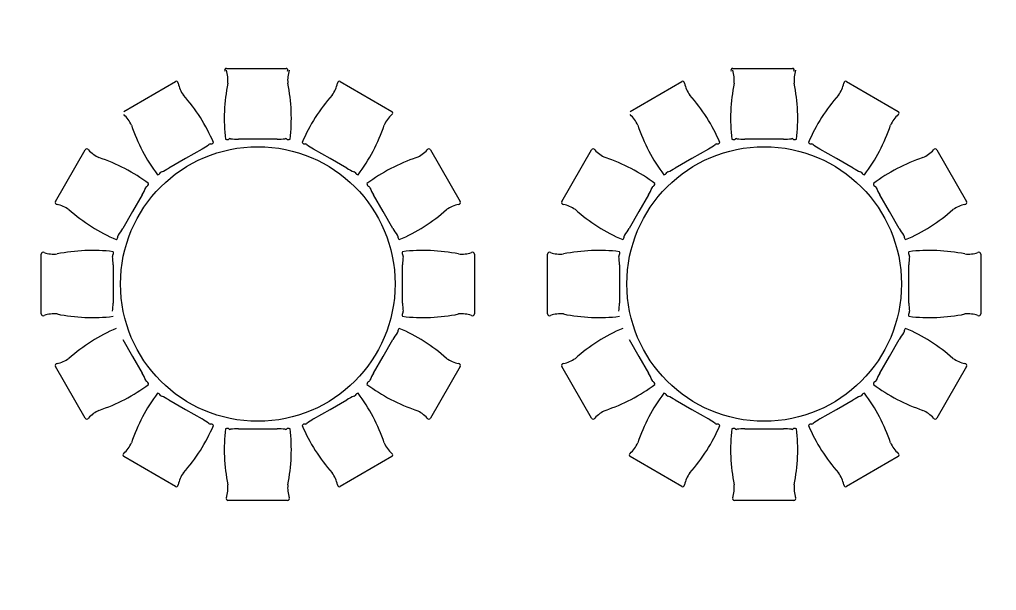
# Model space of a CAD drawing. Header units: millimetres. Extents: x 1443065 to 1517367, y 3763150 to 3779068.
# Drawn here: x 1447799 to 1448451, y 3767638 to 3768019 of the extents above; entities that cross this region are included whole.
import ezdxf

# ---------------------------------------------------------------- set-up
doc = ezdxf.new("R2010")
doc.units = ezdxf.units.MM
doc.layers.add('m-TAR_duvar', color=8, linetype='Continuous')
doc.layers.add('m-TFR_vitrifiye', color=1, linetype='Continuous')

msp = doc.modelspace()

# ---------------------------------------------------------------- hatches: boundary and pattern name
at = {"layer": 'm-TAR_duvar'}
h = msp.add_hatch(dxfattribs=at)
h.set_pattern_fill('ANSI33', color=256, scale=2)
h.set_pattern_definition([(45, (27620.463, -87954.953), (-8.98025612, 8.98025612), []), (45, (27629.443, -87954.953), (-8.98025612, 8.98025612), [6.35, -3.175])])
h.paths.add_polyline_path([(1454794.44, 3768891.25), (1454777.28, 3769060.22), (1454740.17, 3769224.96), (1454678.91, 3769382.58), (1454596.91, 3769530.2), (1454495.37, 3769665.05), (1454375.86, 3769783.46), (1454239.69, 3769884.92), (1454091.6, 3769966), (1453859.58, 3770075.21), (1453406.13, 3770314.52), (1453184.71, 3770444.62), (1451716.99, 3771328.64), (1451249.47, 3771588.02), (1451035.26, 3771685.46), (1450763.61, 3771809.03), (1450409.17, 3771939.61), (1448897.84, 3772143.01), (1447435.26, 3772002.72), (1445092.32, 3771120.18), (1445146.3, 3764847.08), (1454849.85, 3764847.08)])
h.paths.add_polyline_path([(1445185.96, 3764887.08), (1445132.56, 3771092.6), (1447444.38, 3771963.41), (1448897.07, 3772102.76), (1450399.48, 3771900.56), (1450748.39, 3771772.01), (1451018.7, 3771649.05), (1451231.46, 3771552.27), (1451696.97, 3771294), (1453164.25, 3770410.24), (1453386.65, 3770279.57), (1453841.71, 3770039.41), (1454073.47, 3769930.33), (1454218.03, 3769851.17), (1454349.7, 3769753.07), (1454465.16, 3769638.67), (1454563.29, 3769508.35), (1454642.62, 3769365.55), (1454701.81, 3769213.26), (1454737.73, 3769053.78), (1454754.47, 3768888.95), (1454809.3, 3764887.08)], flags=16)
h.paths.add_polyline_path([(1452002.28, 3765847.08), (1451882.28, 3765847.08), (1451882.28, 3765967.08), (1452002.28, 3765967.08)], flags=0)
h.paths.add_polyline_path([(1452782.41, 3765847.08), (1452782.41, 3765967.08), (1452902.41, 3765967.08), (1452902.41, 3765847.08)], flags=0)
h.paths.add_polyline_path([(1451282.28, 3765847.08), (1451162.28, 3765847.08), (1451162.28, 3765967.08), (1451282.28, 3765967.08)], flags=0)
h.paths.add_polyline_path([(1452002.41, 3766436.58), (1451902.41, 3766436.58), (1451902.41, 3766536.58), (1451902.48, 3766670.96), (1451282.41, 3766670.96), (1451282.41, 3766536.58), (1451282.41, 3766436.58), (1451182.41, 3766436.58), (1451182.41, 3766536.58), (1451227.41, 3766536.58), (1451227.41, 3766715.96), (1451912.48, 3766715.96), (1451912.48, 3766725.96), (1451957.48, 3766725.96), (1451957.48, 3766715.96), (1451957.48, 3766536.58), (1452002.41, 3766536.58)], flags=0)
h.paths.add_polyline_path([(1453715.4, 3765317.08), (1453715.4, 3765377.08), (1453775.4, 3765377.08), (1453775.4, 3765317.08)], flags=0)
h.paths.add_polyline_path([(1452782.41, 3766436.58), (1452782.41, 3766556.58), (1452902.41, 3766556.58), (1452902.41, 3766436.58)], flags=0)
h.paths.add_polyline_path([(1453675.3, 3765847.08), (1453675.3, 3765947.08), (1453775.3, 3765947.08), (1453775.3, 3765847.08)], flags=0)
h.paths.add_polyline_path([(1451957.48, 3766815.96), (1451912.48, 3766815.96), (1451912.48, 3767203.19), (1451227.41, 3767203.19), (1451227.41, 3767446.58), (1451287.41, 3767446.58), (1451287.41, 3767406.58), (1451267.41, 3767406.58), (1451267.41, 3767243.33), (1451917.48, 3767243.33), (1451917.48, 3767406.58), (1451897.48, 3767406.58), (1451897.48, 3767446.58), (1451957.48, 3767446.58), (1451957.48, 3767203.19)], flags=0)
h.paths.add_polyline_path([(1450402.41, 3765847.08), (1450282.41, 3765847.08), (1450282.41, 3765967.08), (1450402.41, 3765967.08)], flags=0)
h.paths.add_polyline_path([(1450272.24, 3765847.08), (1450172.24, 3765847.08), (1450172.24, 3765947.08), (1450272.24, 3765947.08)], flags=0)
h.paths.add_polyline_path([(1454209.8, 3765317.08), (1454209.8, 3765377.08), (1454269.8, 3765377.08), (1454269.8, 3765317.08)], flags=0)
h.paths.add_polyline_path([(1453675.3, 3766436.58), (1453675.3, 3766536.58), (1453775.3, 3766536.58), (1453775.3, 3766436.58)], flags=0)
h.paths.add_polyline_path([(1454209.8, 3765847.08), (1454209.8, 3765907.08), (1454269.8, 3765907.08), (1454269.8, 3765847.08)], flags=0)
h.paths.add_polyline_path([(1450402.41, 3766436.58), (1450282.41, 3766436.58), (1450282.41, 3766556.58), (1450402.41, 3766556.58)], flags=0)
h.paths.add_polyline_path([(1452782.41, 3767196.58), (1452782.41, 3767316.58), (1452902.41, 3767316.58), (1452902.41, 3767196.58)], flags=0)
h.paths.add_polyline_path([(1450272.41, 3766436.58), (1450172.41, 3766436.58), (1450172.41, 3766536.58), (1450272.41, 3766536.58)], flags=0)
h.paths.add_polyline_path([(1449584.07, 3765847.08), (1449484.07, 3765847.08), (1449484.07, 3765947.08), (1449584.07, 3765947.08)], flags=0)
h.paths.add_polyline_path([(1453675.3, 3767196.58), (1453675.3, 3767296.58), (1453775.3, 3767296.58), (1453775.3, 3767196.58)], flags=0)
h.paths.add_polyline_path([(1450402.41, 3767196.58), (1450282.41, 3767196.58), (1450282.41, 3767316.58), (1450402.41, 3767316.58)], flags=0)
h.paths.add_polyline_path([(1450272.41, 3767196.58), (1450172.41, 3767196.58), (1450172.41, 3767296.58), (1450272.41, 3767296.58)], flags=0)
h.paths.add_polyline_path([(1451957.48, 3767847.59), (1451897.48, 3767847.59), (1451897.48, 3767887.59), (1451917.48, 3767887.59), (1451917.48, 3768050.83), (1451267.41, 3768050.83), (1451267.41, 3767887.59), (1451287.41, 3767887.59), (1451287.41, 3767847.59), (1451227.41, 3767847.59), (1451227.41, 3768090.97), (1451912.48, 3768090.97), (1451912.48, 3768477.19), (1451957.48, 3768477.19), (1451957.48, 3768090.97)], flags=0)
h.paths.add_polyline_path([(1449584.07, 3766436.58), (1449484.07, 3766436.58), (1449484.07, 3766536.58), (1449584.07, 3766536.58)], flags=0)
h.paths.add_polyline_path([(1452782.41, 3767976.58), (1452782.41, 3768096.58), (1452902.41, 3768096.58), (1452902.41, 3767976.58)], flags=0)
h.paths.add_polyline_path([(1453675.3, 3767996.58), (1453675.3, 3768096.58), (1453775.3, 3768096.58), (1453775.3, 3767996.58)], flags=0)
h.paths.add_polyline_path([(1448737.73, 3765847.08), (1448577.73, 3765847.08), (1448577.73, 3765947.08), (1448692.73, 3765947.08), (1448692.73, 3766436.58), (1448577.73, 3766436.58), (1448577.73, 3766536.58), (1448737.73, 3766536.58), (1448737.73, 3766436.58), (1448737.73, 3765947.08)], flags=0)
h.paths.add_polyline_path([(1450402.41, 3767976.58), (1450282.41, 3767976.58), (1450282.41, 3768096.58), (1450402.41, 3768096.58)], flags=0)
h.paths.add_polyline_path([(1450272.41, 3767996.58), (1450172.41, 3767996.58), (1450172.41, 3768096.58), (1450272.41, 3768096.58)], flags=0)
h.paths.add_polyline_path([(1451957.48, 3768567.19), (1451912.48, 3768567.19), (1451912.48, 3768577.19), (1451227.41, 3768577.19), (1451227.41, 3768756.58), (1451172.41, 3768756.58), (1451172.41, 3768856.58), (1451282.41, 3768856.58), (1451282.41, 3768756.58), (1451282.41, 3768622.19), (1451902.48, 3768622.19), (1451902.48, 3768756.58), (1451902.41, 3768756.58), (1451902.41, 3768856.58), (1452002.41, 3768856.58), (1452002.41, 3768756.58), (1451957.48, 3768756.58), (1451957.48, 3768577.19)], flags=0)
h.paths.add_polyline_path([(1452002.41, 3768756.58), (1451902.41, 3768756.58), (1451902.41, 3768856.58), (1452002.41, 3768856.58)], flags=0)
h.paths.add_polyline_path([(1452782.41, 3768736.58), (1452782.41, 3768856.58), (1452902.41, 3768856.58), (1452902.41, 3768736.58)], flags=0)
h.paths.add_polyline_path([(1448737.74, 3767196.58), (1448577.74, 3767196.58), (1448577.74, 3767296.58), (1448737.74, 3767296.58)], flags=0)
h.paths.add_polyline_path([(1453675.3, 3768756.58), (1453675.3, 3768856.58), (1453775.3, 3768856.58), (1453775.3, 3768756.58)], flags=0)
h.paths.add_polyline_path([(1450402.41, 3768736.58), (1450282.41, 3768736.58), (1450282.41, 3768856.58), (1450402.41, 3768856.58)], flags=0)
h.paths.add_polyline_path([(1447937.73, 3765847.08), (1447837.73, 3765847.08), (1447837.73, 3765947.08), (1447937.73, 3765947.08)], flags=0)
h.paths.add_polyline_path([(1450272.41, 3768756.58), (1450172.41, 3768756.58), (1450172.41, 3768856.58), (1450272.41, 3768856.58)], flags=0)
h.paths.add_polyline_path([(1453744.51, 3768902.52), (1453693.08, 3768933.43), (1453723.98, 3768984.86), (1453775.41, 3768953.95)], flags=0)
h.paths.add_polyline_path([(1452002.41, 3769327.08), (1451882.41, 3769327.08), (1451882.41, 3769447.08), (1452002.41, 3769447.08)], flags=0)
h.paths.add_polyline_path([(1447937.73, 3766436.58), (1447837.73, 3766436.58), (1447837.73, 3766536.58), (1447937.73, 3766536.58)], flags=0)
h.paths.add_polyline_path([(1451282.41, 3769327.08), (1451162.41, 3769327.08), (1451162.41, 3769447.08), (1451282.41, 3769447.08)], flags=0)
h.paths.add_polyline_path([(1448737.73, 3767996.58), (1448577.73, 3767996.58), (1448577.73, 3768096.58), (1448737.73, 3768096.58)], flags=0)
h.paths.add_polyline_path([(1449584.07, 3768756.58), (1449484.07, 3768756.58), (1449484.07, 3768856.58), (1449584.07, 3768856.58)], flags=0)
h.paths.add_polyline_path([(1450402.41, 3769327.08), (1450282.41, 3769327.08), (1450282.41, 3769447.08), (1450402.41, 3769447.08)], flags=0)
h.paths.add_polyline_path([(1447937.73, 3767196.58), (1447837.73, 3767196.58), (1447837.73, 3767296.58), (1447937.73, 3767296.58)], flags=0)
h.paths.add_polyline_path([(1450272.41, 3769347.08), (1450172.41, 3769347.08), (1450172.41, 3769447.08), (1450272.41, 3769447.08)], flags=0)
h.paths.add_polyline_path([(1448737.73, 3768676.58), (1448637.73, 3768676.58), (1448637.73, 3768856.58), (1448737.73, 3768856.58)], flags=0)
h.paths.add_polyline_path([(1449584.07, 3769347.08), (1449484.07, 3769347.08), (1449484.07, 3769447.08), (1449584.07, 3769447.08)], flags=0)
h.paths.add_polyline_path([(1447037.73, 3765847.08), (1446937.73, 3765847.08), (1446937.73, 3765947.08), (1447037.73, 3765947.08)], flags=0)
h.paths.add_polyline_path([(1447937.73, 3767996.58), (1447837.73, 3767996.58), (1447837.73, 3768096.58), (1447937.73, 3768096.58)], flags=0)
h.paths.add_polyline_path([(1447037.73, 3766436.58), (1446937.73, 3766436.58), (1446937.73, 3766536.58), (1447037.73, 3766536.58)], flags=0)
h.paths.add_polyline_path([(1451282.41, 3770304.32), (1451182.41, 3770304.32), (1451182.41, 3770444.32), (1451212.41, 3770486.32), (1451322.41, 3770421.32)], flags=0)
h.paths.add_polyline_path([(1447037.73, 3767196.58), (1446937.73, 3767196.58), (1446937.73, 3767296.58), (1447037.73, 3767296.58)], flags=0)
h.paths.add_polyline_path([(1448737.73, 3769347.08), (1448637.73, 3769347.08), (1448637.73, 3769447.08), (1448737.73, 3769447.08)], flags=0)
h.paths.add_polyline_path([(1447937.73, 3768756.58), (1447837.73, 3768756.58), (1447837.73, 3768856.58), (1447937.73, 3768856.58)], flags=0)
h.paths.add_polyline_path([(1450382.41, 3770315.63), (1450282.41, 3770315.63), (1450282.41, 3770415.63), (1450382.41, 3770415.63)], flags=0)
h.paths.add_polyline_path([(1450272.41, 3770315.63), (1450172.41, 3770315.63), (1450172.41, 3770415.63), (1450272.41, 3770415.63)], flags=0)
h.paths.add_polyline_path([(1446297.73, 3765847.08), (1446137.73, 3765847.08), (1446137.73, 3765947.08), (1446137.73, 3766436.58), (1446137.73, 3766536.58), (1446137.74, 3767196.58), (1446137.74, 3767296.58), (1446137.73, 3767996.58), (1446137.73, 3768096.58), (1446297.73, 3768096.58), (1446297.73, 3767996.58), (1446167.73, 3767996.58), (1446167.74, 3767296.58), (1446297.74, 3767296.58), (1446297.74, 3767196.58), (1446167.74, 3767196.58), (1446167.74, 3766536.58), (1446297.73, 3766536.58), (1446297.73, 3766436.58), (1446182.73, 3766436.58), (1446182.73, 3765947.08), (1446297.73, 3765947.08)], flags=0)
h.paths.add_polyline_path([(1447037.73, 3767996.58), (1446937.73, 3767996.58), (1446937.73, 3768096.58), (1447037.73, 3768096.58)], flags=0)
h.paths.add_polyline_path([(1449584.07, 3770315.63), (1449484.07, 3770315.63), (1449484.07, 3770415.63), (1449584.07, 3770415.63)], flags=0)
h.paths.add_polyline_path([(1447937.73, 3769347.08), (1447837.73, 3769347.08), (1447837.73, 3769447.08), (1447937.73, 3769447.08)], flags=0)
h.paths.add_polyline_path([(1450382.41, 3770936.73), (1450282.41, 3770936.73), (1450282.41, 3771036.73), (1450382.41, 3771036.73)], flags=0)
h.paths.add_polyline_path([(1450272.41, 3770936.73), (1450172.41, 3770936.73), (1450172.41, 3771036.73), (1450272.41, 3771036.73)], flags=0)
h.paths.add_polyline_path([(1447037.73, 3768756.58), (1446937.73, 3768756.58), (1446937.73, 3768811.58), (1446237.73, 3768811.58), (1446237.73, 3768676.58), (1446137.73, 3768676.58), (1446137.73, 3768856.58), (1446237.73, 3768856.58), (1446937.73, 3768856.58), (1447037.73, 3768856.58)], flags=0)
h.paths.add_polyline_path([(1448737.73, 3770315.63), (1448637.73, 3770315.63), (1448637.73, 3770415.63), (1448737.73, 3770415.63)], flags=0)
h.paths.add_polyline_path([(1449584.07, 3770936.73), (1449484.07, 3770936.73), (1449484.07, 3771036.73), (1449584.07, 3771036.73)], flags=0)
h.paths.add_polyline_path([(1447037.73, 3769347.08), (1446937.73, 3769347.08), (1446937.73, 3769447.08), (1447037.73, 3769447.08)], flags=0)
h.paths.add_polyline_path([(1447937.73, 3770315.63), (1447837.73, 3770315.63), (1447837.73, 3770415.63), (1447937.73, 3770415.63)], flags=0)
h.paths.add_polyline_path([(1448737.73, 3770936.73), (1448637.73, 3770936.73), (1448637.73, 3771036.73), (1448737.73, 3771036.73)], flags=0)
h.paths.add_polyline_path([(1447937.73, 3770936.73), (1447837.73, 3770936.73), (1447837.73, 3770994.84), (1447050.81, 3770749.36), (1446602.71, 3770578.53), (1446587.72, 3770615.63), (1447037.72, 3770787.18), (1447837.73, 3771036.74), (1447837.73, 3771036.73), (1447937.73, 3771036.73)], flags=0)
h.paths.add_polyline_path([(1446237.73, 3769347.08), (1446137.73, 3769347.08), (1446137.73, 3769447.08), (1446237.73, 3769447.08)], flags=0)
h.paths.add_polyline_path([(1447037.73, 3770315.63), (1446937.73, 3770315.63), (1446937.73, 3770415.63), (1447037.73, 3770415.63)], flags=0)
h.paths.add_polyline_path([(1448660.01, 3771597.82), (1447860.1, 3771521.18), (1447552.68, 3771491.72), (1447491.35, 3771468.18), (1447044.88, 3771300), (1446969.92, 3771271.77), (1446669.55, 3771158.63), (1446594.78, 3771130.46), (1446580.68, 3771167.89), (1446655.55, 3771196.09), (1446955.91, 3771309.24), (1447030.68, 3771337.4), (1447477.02, 3771505.52), (1447543.43, 3771531.02), (1447856.29, 3771561), (1448656.29, 3771637.64), (1448735.81, 3771645.27), (1448739.63, 3771605.46)], flags=0)
h.paths.add_polyline_path([(1446237.73, 3770315.63), (1446137.73, 3770315.63), (1446137.73, 3770415.63), (1446237.73, 3770415.63)], flags=0)
h.paths.add_polyline_path([(1445658.49, 3770330.63), (1445618.49, 3770330.63), (1445618.49, 3770415.63), (1445658.49, 3770415.63)], flags=0)
h.paths.add_polyline_path([(1446219.64, 3770989.15), (1446144.77, 3770960.95), (1446130.67, 3770998.39), (1446205.54, 3771026.59)], flags=0)
h.paths.add_polyline_path([(1445657.98, 3770633.33), (1445617.98, 3770633.33), (1445617.98, 3770676.33), (1445622.15, 3770718.96), (1445637.3, 3770759.27), (1445660.29, 3770795.68), (1445690.16, 3770826.69), (1445725.69, 3770851.02), (1445765.4, 3770867.66), (1445807.98, 3770875.83), (1445820.98, 3770837.33), (1445785.48, 3770830.15), (1445752.15, 3770815.88), (1445722.26, 3770795.37), (1445696.95, 3770769.42), (1445677.21, 3770739.01), (1445663.79, 3770705.34), (1445658.98, 3770670.83)], flags=0)

# ---------------------------------------------------------------- linework, layer by layer
at = {"layer": 'm-TFR_vitrifiye'}
for p, q in [((1447936.69, 3767986.53), (1447976.5, 3767986.53)), ((1447936.69, 3767986.53), (1447976.5, 3767986.53)), ((1448274.63, 3767986.53), (1448314.43, 3767986.53)), ((1448274.63, 3767986.53), (1448314.43, 3767986.53)), ((1447868.17, 3767957.87), (1447902.64, 3767977.78)), ((1447868.17, 3767957.87), (1447902.64, 3767977.78)), ((1448012.68, 3767977.78), (1448047.15, 3767957.87)), ((1448012.68, 3767977.78), (1448047.15, 3767957.87)), ((1448206.1, 3767957.87), (1448240.57, 3767977.78)), ((1448206.1, 3767957.87), (1448240.57, 3767977.78)), ((1448350.61, 3767977.78), (1448385.08, 3767957.87)), ((1448350.61, 3767977.78), (1448385.08, 3767957.87)), ((1447957.66, 3767939.26), (1447944.78, 3767939.26)), ((1447957.66, 3767939.26), (1447944.78, 3767939.26)), ((1447970.54, 3767939.26), (1447957.66, 3767939.26)), ((1447970.54, 3767939.26), (1447957.66, 3767939.26)), ((1448295.59, 3767939.26), (1448282.71, 3767939.26)), ((1448295.59, 3767939.26), (1448282.71, 3767939.26)), ((1448308.47, 3767939.26), (1448295.59, 3767939.26)), ((1448308.47, 3767939.26), (1448295.59, 3767939.26)), ((1447822.56, 3767897.7), (1447842.46, 3767932.17)), ((1447822.56, 3767897.7), (1447842.46, 3767932.17)), ((1447920.52, 3767932.76), (1447909.37, 3767926.32)), ((1447920.52, 3767932.76), (1447909.37, 3767926.32)), ((1448005.95, 3767926.32), (1447994.79, 3767932.76)), ((1448005.95, 3767926.32), (1447994.79, 3767932.76)), ((1448072.85, 3767932.17), (1448092.76, 3767897.7)), ((1448072.85, 3767932.17), (1448092.76, 3767897.7)), ((1448160.49, 3767897.7), (1448180.4, 3767932.17)), ((1448160.49, 3767897.7), (1448180.4, 3767932.17)), ((1448258.46, 3767932.76), (1448247.3, 3767926.32)), ((1448258.46, 3767932.76), (1448247.3, 3767926.32)), ((1448343.88, 3767926.32), (1448332.73, 3767932.76)), ((1448343.88, 3767926.32), (1448332.73, 3767932.76)), ((1448410.79, 3767932.17), (1448430.69, 3767897.7)), ((1448410.79, 3767932.17), (1448430.69, 3767897.7)), ((1447909.37, 3767926.32), (1447898.21, 3767919.88)), ((1447909.37, 3767926.32), (1447898.21, 3767919.88)), ((1448017.11, 3767919.88), (1448005.95, 3767926.32)), ((1448017.11, 3767919.88), (1448005.95, 3767926.32)), ((1448247.3, 3767926.32), (1448236.14, 3767919.88)), ((1448247.3, 3767926.32), (1448236.14, 3767919.88)), ((1448355.04, 3767919.88), (1448343.88, 3767926.32)), ((1448355.04, 3767919.88), (1448343.88, 3767926.32)), ((1447880.45, 3767902.13), (1447874.01, 3767890.97)), ((1447880.45, 3767902.13), (1447874.01, 3767890.97)), ((1448041.3, 3767890.97), (1448034.86, 3767902.13)), ((1448041.3, 3767890.97), (1448034.86, 3767902.13)), ((1448218.39, 3767902.13), (1448211.95, 3767890.97)), ((1448218.39, 3767902.13), (1448211.95, 3767890.97)), ((1448379.24, 3767890.97), (1448372.79, 3767902.13)), ((1448379.24, 3767890.97), (1448372.79, 3767902.13)), ((1447874.01, 3767890.97), (1447867.57, 3767879.81)), ((1447874.01, 3767890.97), (1447867.57, 3767879.81)), ((1448047.74, 3767879.81), (1448041.3, 3767890.97)), ((1448047.74, 3767879.81), (1448041.3, 3767890.97)), ((1448211.95, 3767890.97), (1448205.51, 3767879.81)), ((1448211.95, 3767890.97), (1448205.51, 3767879.81)), ((1448385.68, 3767879.81), (1448379.24, 3767890.97)), ((1448385.68, 3767879.81), (1448379.24, 3767890.97)), ((1447813.15, 3767822.77), (1447813.15, 3767862.58)), ((1447813.15, 3767822.77), (1447813.15, 3767862.58)), ((1448102.17, 3767862.58), (1448102.17, 3767822.77)), ((1448102.17, 3767862.58), (1448102.17, 3767822.77)), ((1448151.08, 3767822.77), (1448151.08, 3767862.58)), ((1448151.08, 3767822.77), (1448151.08, 3767862.58)), ((1448440.1, 3767862.58), (1448440.1, 3767822.77)), ((1448440.1, 3767862.58), (1448440.1, 3767822.77)), ((1447861.07, 3767855.56), (1447861.07, 3767842.68)), ((1447861.07, 3767855.56), (1447861.07, 3767842.68)), ((1448054.24, 3767842.68), (1448054.24, 3767855.56)), ((1448054.24, 3767842.68), (1448054.24, 3767855.56)), ((1448199.01, 3767855.56), (1448199.01, 3767842.68)), ((1448199.01, 3767855.56), (1448199.01, 3767842.68)), ((1448392.18, 3767842.68), (1448392.18, 3767855.56)), ((1448392.18, 3767842.68), (1448392.18, 3767855.56)), ((1447861.07, 3767842.68), (1447861.07, 3767829.79)), ((1447861.07, 3767842.68), (1447861.07, 3767829.79)), ((1448054.24, 3767829.79), (1448054.24, 3767842.68)), ((1448054.24, 3767829.79), (1448054.24, 3767842.68)), ((1448199.01, 3767842.68), (1448199.01, 3767829.79)), ((1448199.01, 3767842.68), (1448199.01, 3767829.79)), ((1448392.18, 3767829.79), (1448392.18, 3767842.68)), ((1448392.18, 3767829.79), (1448392.18, 3767842.68)), ((1447867.57, 3767805.54), (1447874.01, 3767794.39)), ((1447867.57, 3767805.54), (1447874.01, 3767794.39)), ((1448041.3, 3767794.39), (1448047.74, 3767805.54)), ((1448041.3, 3767794.39), (1448047.74, 3767805.54)), ((1448205.51, 3767805.54), (1448211.95, 3767794.39)), ((1448205.51, 3767805.54), (1448211.95, 3767794.39)), ((1448379.24, 3767794.39), (1448385.68, 3767805.54)), ((1448379.24, 3767794.39), (1448385.68, 3767805.54)), ((1447874.01, 3767794.39), (1447880.45, 3767783.23)), ((1447874.01, 3767794.39), (1447880.45, 3767783.23)), ((1448034.86, 3767783.23), (1448041.3, 3767794.39)), ((1448034.86, 3767783.23), (1448041.3, 3767794.39)), ((1448211.95, 3767794.39), (1448218.39, 3767783.23)), ((1448211.95, 3767794.39), (1448218.39, 3767783.23)), ((1448372.79, 3767783.23), (1448379.24, 3767794.39)), ((1448372.79, 3767783.23), (1448379.24, 3767794.39)), ((1447842.46, 3767753.19), (1447822.56, 3767787.66)), ((1447842.46, 3767753.19), (1447822.56, 3767787.66)), ((1448092.76, 3767787.66), (1448072.85, 3767753.19)), ((1448092.76, 3767787.66), (1448072.85, 3767753.19)), ((1448180.4, 3767753.19), (1448160.49, 3767787.66)), ((1448180.4, 3767753.19), (1448160.49, 3767787.66)), ((1448430.69, 3767787.66), (1448410.79, 3767753.19)), ((1448430.69, 3767787.66), (1448410.79, 3767753.19)), ((1447898.21, 3767765.47), (1447909.37, 3767759.03)), ((1447898.21, 3767765.47), (1447909.37, 3767759.03)), ((1448005.95, 3767759.03), (1448017.11, 3767765.47)), ((1448005.95, 3767759.03), (1448017.11, 3767765.47)), ((1448236.14, 3767765.47), (1448247.3, 3767759.03)), ((1448236.14, 3767765.47), (1448247.3, 3767759.03)), ((1448343.88, 3767759.03), (1448355.04, 3767765.47)), ((1448343.88, 3767759.03), (1448355.04, 3767765.47)), ((1447909.37, 3767759.03), (1447920.52, 3767752.59)), ((1447909.37, 3767759.03), (1447920.52, 3767752.59)), ((1447994.79, 3767752.59), (1448005.95, 3767759.03)), ((1447994.79, 3767752.59), (1448005.95, 3767759.03)), ((1448247.3, 3767759.03), (1448258.46, 3767752.59)), ((1448247.3, 3767759.03), (1448258.46, 3767752.59)), ((1448332.73, 3767752.59), (1448343.88, 3767759.03)), ((1448332.73, 3767752.59), (1448343.88, 3767759.03)), ((1447944.78, 3767746.09), (1447957.66, 3767746.09)), ((1447944.78, 3767746.09), (1447957.66, 3767746.09)), ((1447957.66, 3767746.09), (1447970.54, 3767746.09)), ((1447957.66, 3767746.09), (1447970.54, 3767746.09)), ((1448282.71, 3767746.09), (1448295.59, 3767746.09)), ((1448282.71, 3767746.09), (1448295.59, 3767746.09)), ((1448295.59, 3767746.09), (1448308.47, 3767746.09)), ((1448295.59, 3767746.09), (1448308.47, 3767746.09)), ((1447902.64, 3767707.58), (1447868.17, 3767727.48)), ((1447902.64, 3767707.58), (1447868.17, 3767727.48)), ((1448047.15, 3767727.48), (1448012.68, 3767707.58)), ((1448047.15, 3767727.48), (1448012.68, 3767707.58)), ((1448240.57, 3767707.58), (1448206.1, 3767727.48)), ((1448240.57, 3767707.58), (1448206.1, 3767727.48)), ((1448385.08, 3767727.48), (1448350.61, 3767707.58)), ((1448385.08, 3767727.48), (1448350.61, 3767707.58)), ((1447977.56, 3767698.17), (1447937.76, 3767698.17)), ((1447977.56, 3767698.17), (1447937.76, 3767698.17)), ((1448315.49, 3767698.17), (1448275.69, 3767698.17)), ((1448315.49, 3767698.17), (1448275.69, 3767698.17))]:
    msp.add_line(p, q, dxfattribs=at)
for centre in [(1447957.66, 3767842.68), (1447957.66, 3767842.68), (1448295.59, 3767842.68), (1448295.59, 3767842.68)]:
    msp.add_circle(centre, 91.63, dxfattribs=at)
for centre, radius, start, end in [((1447936.69, 3767985.29), 1.25, 89.82922, 211.49993), ((1447936.69, 3767985.29), 1.25, 89.82922, 211.49993), ((1447976.5, 3767985.29), 1.25, 328.50007, 90.17078), ((1447976.5, 3767985.29), 1.25, 328.50007, 90.17078), ((1448274.62, 3767985.29), 1.25, 89.82922, 211.49993), ((1448274.62, 3767985.29), 1.25, 89.82922, 211.49993), ((1448314.43, 3767985.29), 1.25, 328.50007, 90.17078), ((1448314.43, 3767985.29), 1.25, 328.50007, 90.17078), ((1447916.28, 3767978.67), 21.46, 354.55133, 17.96612), ((1447916.28, 3767978.67), 21.46, 354.55133, 17.96612), ((1447999.04, 3767978.67), 21.46, 162.03388, 185.44867), ((1447999.04, 3767978.67), 21.46, 162.03388, 185.44867), ((1448254.21, 3767978.67), 21.46, 354.55133, 17.96612), ((1448254.21, 3767978.67), 21.46, 354.55133, 17.96612), ((1448336.97, 3767978.67), 21.46, 162.03388, 185.44867), ((1448336.97, 3767978.67), 21.46, 162.03388, 185.44867), ((1447903.27, 3767976.7), 1.25, 358.50007, 120.17078), ((1447903.27, 3767976.7), 1.25, 358.50007, 120.17078), ((1447925.5, 3767981.14), 21.46, 192.03388, 215.44867), ((1447925.5, 3767981.14), 21.46, 192.03388, 215.44867), ((1448052.22, 3767953.18), 116.96, 168.43567, 186.83625), ((1448052.22, 3767953.18), 116.96, 168.43567, 186.83625), ((1447863.09, 3767953.18), 116.96, 353.16375, 11.56433), ((1447863.09, 3767953.18), 116.96, 353.16375, 11.56433), ((1447989.81, 3767981.14), 21.46, 324.55133, 347.96612), ((1447989.81, 3767981.14), 21.46, 324.55133, 347.96612), ((1448012.05, 3767976.7), 1.25, 59.82922, 181.49993), ((1448012.05, 3767976.7), 1.25, 59.82922, 181.49993), ((1448241.2, 3767976.7), 1.25, 358.50007, 120.17078), ((1448241.2, 3767976.7), 1.25, 358.50007, 120.17078), ((1448263.44, 3767981.14), 21.46, 192.03388, 215.44867), ((1448263.44, 3767981.14), 21.46, 192.03388, 215.44867), ((1448390.16, 3767953.18), 116.96, 168.43567, 186.83625), ((1448390.16, 3767953.18), 116.96, 168.43567, 186.83625), ((1448201.03, 3767953.18), 116.96, 353.16375, 11.56433), ((1448201.03, 3767953.18), 116.96, 353.16375, 11.56433), ((1448327.75, 3767981.14), 21.46, 324.55133, 347.96612), ((1448327.75, 3767981.14), 21.46, 324.55133, 347.96612), ((1448349.98, 3767976.7), 1.25, 59.82922, 181.49993), ((1448349.98, 3767976.7), 1.25, 59.82922, 181.49993), ((1447820.51, 3767891.1), 116.96, 23.16375, 41.56433), ((1447820.51, 3767891.1), 116.96, 23.16375, 41.56433), ((1448094.8, 3767891.1), 116.96, 138.43567, 156.83625), ((1448094.8, 3767891.1), 116.96, 138.43567, 156.83625), ((1448158.45, 3767891.1), 116.96, 23.16375, 41.56433), ((1448158.45, 3767891.1), 116.96, 23.16375, 41.56433), ((1448432.74, 3767891.1), 116.96, 138.43567, 156.83625), ((1448432.74, 3767891.1), 116.96, 138.43567, 156.83625), ((1447853.82, 3767939.76), 21.46, 24.55133, 47.96612), ((1447853.82, 3767939.76), 21.46, 24.55133, 47.96612), ((1448061.49, 3767939.76), 21.46, 132.03388, 155.44867), ((1448061.49, 3767939.76), 21.46, 132.03388, 155.44867), ((1448046.53, 3767956.79), 1.25, 298.50007, 60.17078), ((1448046.53, 3767956.79), 1.25, 298.50007, 60.17078), ((1448191.76, 3767939.76), 21.46, 24.55133, 47.96612), ((1448191.76, 3767939.76), 21.46, 24.55133, 47.96612), ((1448399.42, 3767939.76), 21.46, 132.03388, 155.44867), ((1448399.42, 3767939.76), 21.46, 132.03388, 155.44867), ((1448384.46, 3767956.79), 1.25, 298.50007, 60.17078), ((1448384.46, 3767956.79), 1.25, 298.50007, 60.17078), ((1447984.3, 3767985.66), 116.96, 198.43567, 216.83625), ((1447984.3, 3767985.66), 116.96, 198.43567, 216.83625), ((1447931.02, 3767985.66), 116.96, 323.16375, 341.56433), ((1447931.02, 3767985.66), 116.96, 323.16375, 341.56433), ((1448322.23, 3767985.66), 116.96, 198.43567, 216.83625), ((1448322.23, 3767985.66), 116.96, 198.43567, 216.83625), ((1448268.95, 3767985.66), 116.96, 323.16375, 341.56433), ((1448268.95, 3767985.66), 116.96, 323.16375, 341.56433), ((1447896.3, 3767973.78), 47.64, 300.56992, 307.02957), ((1447896.3, 3767973.78), 47.64, 300.56992, 307.02957), ((1447925.87, 3767934.95), 1.19, 93.4625, 138.24639), ((1447925.87, 3767934.95), 1.19, 93.4625, 138.24639), ((1447926.2, 3767938.31), 2.2, 259.52362, 326.80387), ((1447926.2, 3767938.31), 2.2, 259.52362, 326.80387), ((1447937.09, 3767941.22), 2.2, 243.19613, 310.47638), ((1447937.09, 3767941.22), 2.2, 243.19613, 310.47638), ((1447939.05, 3767938.48), 1.19, 71.75361, 116.5375), ((1447939.05, 3767938.48), 1.19, 71.75361, 116.5375), ((1447945.25, 3767986.89), 47.64, 262.97043, 269.43008), ((1447945.25, 3767986.89), 47.64, 262.97043, 269.43008), ((1447970.07, 3767986.89), 47.64, 270.56992, 277.02957), ((1447970.07, 3767986.89), 47.64, 270.56992, 277.02957), ((1447976.27, 3767938.48), 1.19, 63.4625, 108.24639), ((1447976.27, 3767938.48), 1.19, 63.4625, 108.24639), ((1447978.23, 3767941.22), 2.2, 229.52362, 296.80387), ((1447978.23, 3767941.22), 2.2, 229.52362, 296.80387), ((1447989.12, 3767938.31), 2.2, 213.19613, 280.47638), ((1447989.12, 3767938.31), 2.2, 213.19613, 280.47638), ((1447989.44, 3767934.95), 1.19, 41.75361, 86.5375), ((1447989.44, 3767934.95), 1.19, 41.75361, 86.5375), ((1448019.02, 3767973.78), 47.64, 232.97043, 239.43008), ((1448019.02, 3767973.78), 47.64, 232.97043, 239.43008), ((1448234.23, 3767973.78), 47.64, 300.56992, 307.02957), ((1448234.23, 3767973.78), 47.64, 300.56992, 307.02957), ((1448263.81, 3767934.95), 1.19, 93.4625, 138.24639), ((1448263.81, 3767934.95), 1.19, 93.4625, 138.24639), ((1448264.13, 3767938.31), 2.2, 259.52362, 326.80387), ((1448264.13, 3767938.31), 2.2, 259.52362, 326.80387), ((1448275.02, 3767941.22), 2.2, 243.19613, 310.47638), ((1448275.02, 3767941.22), 2.2, 243.19613, 310.47638), ((1448276.98, 3767938.48), 1.19, 71.75361, 116.5375), ((1448276.98, 3767938.48), 1.19, 71.75361, 116.5375), ((1448283.18, 3767986.89), 47.64, 262.97043, 269.43008), ((1448283.18, 3767986.89), 47.64, 262.97043, 269.43008), ((1448308, 3767986.89), 47.64, 270.56992, 277.02957), ((1448308, 3767986.89), 47.64, 270.56992, 277.02957), ((1448314.2, 3767938.48), 1.19, 63.4625, 108.24639), ((1448314.2, 3767938.48), 1.19, 63.4625, 108.24639), ((1448316.16, 3767941.22), 2.2, 229.52362, 296.80387), ((1448316.16, 3767941.22), 2.2, 229.52362, 296.80387), ((1448327.05, 3767938.31), 2.2, 213.19613, 280.47638), ((1448327.05, 3767938.31), 2.2, 213.19613, 280.47638), ((1448327.38, 3767934.95), 1.19, 41.75361, 86.5375), ((1448327.38, 3767934.95), 1.19, 41.75361, 86.5375), ((1448356.95, 3767973.78), 47.64, 232.97043, 239.43008), ((1448356.95, 3767973.78), 47.64, 232.97043, 239.43008), ((1447843.54, 3767931.55), 1.25, 28.50007, 150.17078), ((1447843.54, 3767931.55), 1.25, 28.50007, 150.17078), ((1447860.58, 3767946.51), 21.46, 222.03388, 245.44867), ((1447860.58, 3767946.51), 21.46, 222.03388, 245.44867), ((1448054.74, 3767946.51), 21.46, 294.55133, 317.96612), ((1448054.74, 3767946.51), 21.46, 294.55133, 317.96612), ((1448071.77, 3767931.55), 1.25, 29.82922, 151.49993), ((1448071.77, 3767931.55), 1.25, 29.82922, 151.49993), ((1448181.48, 3767931.55), 1.25, 28.50007, 150.17078), ((1448181.48, 3767931.55), 1.25, 28.50007, 150.17078), ((1448198.51, 3767946.51), 21.46, 222.03388, 245.44867), ((1448198.51, 3767946.51), 21.46, 222.03388, 245.44867), ((1448392.67, 3767946.51), 21.46, 294.55133, 317.96612), ((1448392.67, 3767946.51), 21.46, 294.55133, 317.96612), ((1448409.71, 3767931.55), 1.25, 29.82922, 151.49993), ((1448409.71, 3767931.55), 1.25, 29.82922, 151.49993), ((1447814.68, 3767816.04), 116.96, 53.16375, 71.56433), ((1447814.68, 3767816.04), 116.96, 53.16375, 71.56433), ((1448100.64, 3767816.04), 116.96, 108.43567, 126.83625), ((1448100.64, 3767816.04), 116.96, 108.43567, 126.83625), ((1448152.61, 3767816.04), 116.96, 53.16375, 71.56433), ((1448152.61, 3767816.04), 116.96, 53.16375, 71.56433), ((1448438.57, 3767816.04), 116.96, 108.43567, 126.83625), ((1448438.57, 3767816.04), 116.96, 108.43567, 126.83625), ((1447890.57, 3767917.74), 2.2, 273.19613, 340.47638), ((1447890.57, 3767917.74), 2.2, 273.19613, 340.47638), ((1447893.64, 3767916.34), 1.19, 101.75361, 146.5375), ((1447893.64, 3767916.34), 1.19, 101.75361, 146.5375), ((1447874.8, 3767961.37), 47.64, 292.97043, 299.43008), ((1447874.8, 3767961.37), 47.64, 292.97043, 299.43008), ((1448040.51, 3767961.37), 47.64, 240.56992, 247.02957), ((1448040.51, 3767961.37), 47.64, 240.56992, 247.02957), ((1448021.68, 3767916.34), 1.19, 33.4625, 78.2464), ((1448021.68, 3767916.34), 1.19, 33.4625, 78.2464), ((1448024.75, 3767917.74), 2.2, 199.52362, 266.80387), ((1448024.75, 3767917.74), 2.2, 199.52362, 266.80387), ((1448228.5, 3767917.74), 2.2, 273.19613, 340.47638), ((1448228.5, 3767917.74), 2.2, 273.19613, 340.47638), ((1448231.57, 3767916.34), 1.19, 101.75361, 146.5375), ((1448231.57, 3767916.34), 1.19, 101.75361, 146.5375), ((1448212.74, 3767961.37), 47.64, 292.97043, 299.43008), ((1448212.74, 3767961.37), 47.64, 292.97043, 299.43008), ((1448378.45, 3767961.37), 47.64, 240.56992, 247.02957), ((1448378.45, 3767961.37), 47.64, 240.56992, 247.02957), ((1448359.61, 3767916.34), 1.19, 33.4625, 78.2464), ((1448359.61, 3767916.34), 1.19, 33.4625, 78.2464), ((1448362.68, 3767917.74), 2.2, 199.52362, 266.80387), ((1448362.68, 3767917.74), 2.2, 199.52362, 266.80387), ((1447883.99, 3767906.7), 1.19, 123.4625, 168.24639), ((1447883.99, 3767906.7), 1.19, 123.4625, 168.24639), ((1447882.6, 3767909.77), 2.2, 289.52362, 356.80387), ((1447882.6, 3767909.77), 2.2, 289.52362, 356.80387), ((1448032.72, 3767909.77), 2.2, 183.19613, 250.47638), ((1448032.72, 3767909.77), 2.2, 183.19613, 250.47638), ((1448031.32, 3767906.7), 1.19, 11.75361, 56.5375), ((1448031.32, 3767906.7), 1.19, 11.75361, 56.5375), ((1448221.93, 3767906.7), 1.19, 123.4625, 168.24639), ((1448221.93, 3767906.7), 1.19, 123.4625, 168.24639), ((1448220.53, 3767909.77), 2.2, 289.52362, 356.80387), ((1448220.53, 3767909.77), 2.2, 289.52362, 356.80387), ((1448370.65, 3767909.77), 2.2, 183.19613, 250.47638), ((1448370.65, 3767909.77), 2.2, 183.19613, 250.47638), ((1448369.26, 3767906.7), 1.19, 11.75361, 56.5375), ((1448369.26, 3767906.7), 1.19, 11.75361, 56.5375), ((1447838.97, 3767925.53), 47.64, 330.56992, 337.02957), ((1447838.97, 3767925.53), 47.64, 330.56992, 337.02957), ((1448076.35, 3767925.53), 47.64, 202.97043, 209.43008), ((1448076.35, 3767925.53), 47.64, 202.97043, 209.43008), ((1448176.9, 3767925.53), 47.64, 330.56992, 337.02957), ((1448176.9, 3767925.53), 47.64, 330.56992, 337.02957), ((1448414.28, 3767925.53), 47.64, 202.97043, 209.43008), ((1448414.28, 3767925.53), 47.64, 202.97043, 209.43008), ((1447823.64, 3767897.07), 1.25, 149.82922, 271.49993), ((1447823.64, 3767897.07), 1.25, 149.82922, 271.49993), ((1447819.2, 3767874.83), 21.46, 54.55133, 77.96612), ((1447819.2, 3767874.83), 21.46, 54.55133, 77.96612), ((1448096.12, 3767874.83), 21.46, 102.03388, 125.44867), ((1448096.12, 3767874.83), 21.46, 102.03388, 125.44867), ((1448091.68, 3767897.07), 1.25, 268.50007, 30.17078), ((1448091.68, 3767897.07), 1.25, 268.50007, 30.17078), ((1448161.57, 3767897.07), 1.25, 149.82922, 271.49993), ((1448161.57, 3767897.07), 1.25, 149.82922, 271.49993), ((1448157.13, 3767874.83), 21.46, 54.55133, 77.96612), ((1448157.13, 3767874.83), 21.46, 54.55133, 77.96612), ((1448434.05, 3767874.83), 21.46, 102.03388, 125.44867), ((1448434.05, 3767874.83), 21.46, 102.03388, 125.44867), ((1448429.61, 3767897.07), 1.25, 268.50007, 30.17078), ((1448429.61, 3767897.07), 1.25, 268.50007, 30.17078), ((1447909.24, 3767979.82), 116.96, 228.43567, 246.83625), ((1447909.24, 3767979.82), 116.96, 228.43567, 246.83625), ((1448006.08, 3767979.82), 116.96, 293.16375, 311.56433), ((1448006.08, 3767979.82), 116.96, 293.16375, 311.56433), ((1448247.17, 3767979.82), 116.96, 228.43567, 246.83625), ((1448247.17, 3767979.82), 116.96, 228.43567, 246.83625), ((1448344.01, 3767979.82), 116.96, 293.16375, 311.56433), ((1448344.01, 3767979.82), 116.96, 293.16375, 311.56433), ((1447865.38, 3767874.46), 1.19, 131.75361, 176.5375), ((1447865.38, 3767874.46), 1.19, 131.75361, 176.5375), ((1447826.56, 3767904.04), 47.64, 322.97043, 329.43008), ((1447826.56, 3767904.04), 47.64, 322.97043, 329.43008), ((1448088.76, 3767904.04), 47.64, 210.56992, 217.02957), ((1448088.76, 3767904.04), 47.64, 210.56992, 217.02957), ((1448049.93, 3767874.46), 1.19, 3.4625, 48.2464), ((1448049.93, 3767874.46), 1.19, 3.4625, 48.2464), ((1448203.32, 3767874.46), 1.19, 131.75361, 176.5375), ((1448203.32, 3767874.46), 1.19, 131.75361, 176.5375), ((1448164.49, 3767904.04), 47.64, 322.97043, 329.43008), ((1448164.49, 3767904.04), 47.64, 322.97043, 329.43008), ((1448426.69, 3767904.04), 47.64, 210.56992, 217.02957), ((1448426.69, 3767904.04), 47.64, 210.56992, 217.02957), ((1448387.87, 3767874.46), 1.19, 3.4625, 48.2464), ((1448387.87, 3767874.46), 1.19, 3.4625, 48.2464), ((1447862.03, 3767874.13), 2.2, 303.19613, 10.47638), ((1447862.03, 3767874.13), 2.2, 303.19613, 10.47638), ((1448053.29, 3767874.13), 2.2, 169.52362, 236.80387), ((1448053.29, 3767874.13), 2.2, 169.52362, 236.80387), ((1448199.96, 3767874.13), 2.2, 303.19613, 10.47638), ((1448199.96, 3767874.13), 2.2, 303.19613, 10.47638), ((1448391.22, 3767874.13), 2.2, 169.52362, 236.80387), ((1448391.22, 3767874.13), 2.2, 169.52362, 236.80387), ((1447814.4, 3767862.58), 1.25, 58.50007, 180.17078), ((1447814.4, 3767862.58), 1.25, 58.50007, 180.17078), ((1447821.67, 3767884.06), 21.46, 252.03388, 275.44867), ((1447821.67, 3767884.06), 21.46, 252.03388, 275.44867), ((1447847.15, 3767748.11), 116.96, 83.16375, 101.56433), ((1447847.15, 3767748.11), 116.96, 83.16375, 101.56433), ((1447859.11, 3767863.25), 2.2, 319.52362, 26.80387), ((1447859.11, 3767863.25), 2.2, 319.52362, 26.80387), ((1448056.2, 3767863.25), 2.2, 153.19613, 220.47638), ((1448056.2, 3767863.25), 2.2, 153.19613, 220.47638), ((1448068.16, 3767748.11), 116.96, 78.43567, 96.83625), ((1448068.16, 3767748.11), 116.96, 78.43567, 96.83625), ((1448093.65, 3767884.06), 21.46, 264.55133, 287.96612), ((1448093.65, 3767884.06), 21.46, 264.55133, 287.96612), ((1448100.92, 3767862.58), 1.25, 359.82922, 121.49993), ((1448100.92, 3767862.58), 1.25, 359.82922, 121.49993), ((1448152.33, 3767862.58), 1.25, 58.50007, 180.17078), ((1448152.33, 3767862.58), 1.25, 58.50007, 180.17078), ((1448159.6, 3767884.06), 21.46, 252.03388, 275.44867), ((1448159.6, 3767884.06), 21.46, 252.03388, 275.44867), ((1448185.09, 3767748.11), 116.96, 83.16375, 101.56433), ((1448185.09, 3767748.11), 116.96, 83.16375, 101.56433), ((1448197.05, 3767863.25), 2.2, 319.52362, 26.80387), ((1448197.05, 3767863.25), 2.2, 319.52362, 26.80387), ((1448394.14, 3767863.25), 2.2, 153.19613, 220.47638), ((1448394.14, 3767863.25), 2.2, 153.19613, 220.47638), ((1448406.1, 3767748.11), 116.96, 78.43567, 96.83625), ((1448406.1, 3767748.11), 116.96, 78.43567, 96.83625), ((1448431.58, 3767884.06), 21.46, 264.55133, 287.96612), ((1448431.58, 3767884.06), 21.46, 264.55133, 287.96612), ((1448438.85, 3767862.58), 1.25, 359.82922, 121.49993), ((1448438.85, 3767862.58), 1.25, 359.82922, 121.49993), ((1447861.85, 3767861.29), 1.19, 153.4625, 198.24639), ((1447861.85, 3767861.29), 1.19, 153.4625, 198.24639), ((1447813.44, 3767855.09), 47.64, 0.56992, 7.02957), ((1447813.44, 3767855.09), 47.64, 0.56992, 7.02957), ((1448101.87, 3767855.09), 47.64, 172.97043, 179.43008), ((1448101.87, 3767855.09), 47.64, 172.97043, 179.43008), ((1448053.46, 3767861.29), 1.19, 341.75361, 26.5375), ((1448053.46, 3767861.29), 1.19, 341.75361, 26.5375), ((1448199.79, 3767861.29), 1.19, 153.4625, 198.24639), ((1448199.79, 3767861.29), 1.19, 153.4625, 198.24639), ((1448151.38, 3767855.09), 47.64, 0.56992, 7.02957), ((1448151.38, 3767855.09), 47.64, 0.56992, 7.02957), ((1448439.81, 3767855.09), 47.64, 172.97043, 179.43008), ((1448439.81, 3767855.09), 47.64, 172.97043, 179.43008), ((1448391.4, 3767861.29), 1.19, 341.75361, 26.5375), ((1448391.4, 3767861.29), 1.19, 341.75361, 26.5375), ((1447813.44, 3767830.27), 47.64, 352.97043, 359.43008), ((1447813.44, 3767830.27), 47.64, 352.97043, 359.43008), ((1448101.87, 3767830.27), 47.64, 180.56992, 187.02957), ((1448101.87, 3767830.27), 47.64, 180.56992, 187.02957), ((1448151.38, 3767830.27), 47.64, 352.97043, 359.43008), ((1448151.38, 3767830.27), 47.64, 352.97043, 359.43008), ((1448439.81, 3767830.27), 47.64, 180.56992, 187.02957), ((1448439.81, 3767830.27), 47.64, 180.56992, 187.02957), ((1448056.2, 3767822.11), 2.2, 139.52362, 206.80387), ((1448056.2, 3767822.11), 2.2, 139.52362, 206.80387), ((1448053.46, 3767824.07), 1.19, 333.4625, 18.24639), ((1448053.46, 3767824.07), 1.19, 333.4625, 18.24639), ((1448394.14, 3767822.11), 2.2, 139.52362, 206.80387), ((1448394.14, 3767822.11), 2.2, 139.52362, 206.80387), ((1448391.4, 3767824.07), 1.19, 333.4625, 18.24639), ((1448391.4, 3767824.07), 1.19, 333.4625, 18.24639), ((1447814.4, 3767822.77), 1.25, 179.82922, 301.49993), ((1447814.4, 3767822.77), 1.25, 179.82922, 301.49993), ((1447821.67, 3767801.29), 21.46, 84.55133, 107.96612), ((1447821.67, 3767801.29), 21.46, 84.55133, 107.96612), ((1447847.15, 3767937.24), 116.96, 258.43567, 276.83625), ((1447847.15, 3767937.24), 116.96, 258.43567, 276.83625), ((1448068.16, 3767937.24), 116.96, 263.16375, 281.56433), ((1448068.16, 3767937.24), 116.96, 263.16375, 281.56433), ((1448093.65, 3767801.29), 21.46, 72.03388, 95.44867), ((1448093.65, 3767801.29), 21.46, 72.03388, 95.44867), ((1448100.92, 3767822.77), 1.25, 238.50007, 0.17078), ((1448100.92, 3767822.77), 1.25, 238.50007, 0.17078), ((1448152.33, 3767822.77), 1.25, 179.82922, 301.49993), ((1448152.33, 3767822.77), 1.25, 179.82922, 301.49993), ((1448159.6, 3767801.29), 21.46, 84.55133, 107.96612), ((1448159.6, 3767801.29), 21.46, 84.55133, 107.96612), ((1448185.09, 3767937.24), 116.96, 258.43567, 276.83625), ((1448185.09, 3767937.24), 116.96, 258.43567, 276.83625), ((1448406.1, 3767937.24), 116.96, 263.16375, 281.56433), ((1448406.1, 3767937.24), 116.96, 263.16375, 281.56433), ((1448431.58, 3767801.29), 21.46, 72.03388, 95.44867), ((1448431.58, 3767801.29), 21.46, 72.03388, 95.44867), ((1448438.85, 3767822.77), 1.25, 238.50007, 0.17078), ((1448438.85, 3767822.77), 1.25, 238.50007, 0.17078), ((1447909.24, 3767705.53), 116.96, 113.16375, 131.56433), ((1447909.24, 3767705.53), 116.96, 113.16375, 131.56433), ((1448088.76, 3767781.31), 47.64, 142.97043, 149.43008), ((1448088.76, 3767781.31), 47.64, 142.97043, 149.43008), ((1448049.93, 3767810.89), 1.19, 311.7536, 356.5375), ((1448049.93, 3767810.89), 1.19, 311.7536, 356.5375), ((1448053.29, 3767811.22), 2.2, 123.19613, 190.47638), ((1448053.29, 3767811.22), 2.2, 123.19613, 190.47638), ((1448006.08, 3767705.53), 116.96, 48.43567, 66.83625), ((1448006.08, 3767705.53), 116.96, 48.43567, 66.83625), ((1448247.17, 3767705.53), 116.96, 113.16375, 131.56433), ((1448247.17, 3767705.53), 116.96, 113.16375, 131.56433), ((1448426.69, 3767781.31), 47.64, 142.97043, 149.43008), ((1448426.69, 3767781.31), 47.64, 142.97043, 149.43008), ((1448387.87, 3767810.89), 1.19, 311.7536, 356.5375), ((1448387.87, 3767810.89), 1.19, 311.7536, 356.5375), ((1448391.22, 3767811.22), 2.2, 123.19613, 190.47638), ((1448391.22, 3767811.22), 2.2, 123.19613, 190.47638), ((1448344.01, 3767705.53), 116.96, 48.43567, 66.83625), ((1448344.01, 3767705.53), 116.96, 48.43567, 66.83625), ((1447819.2, 3767810.52), 21.46, 282.03388, 305.44867), ((1447819.2, 3767810.52), 21.46, 282.03388, 305.44867), ((1448096.12, 3767810.52), 21.46, 234.55133, 257.96612), ((1448096.12, 3767810.52), 21.46, 234.55133, 257.96612), ((1448157.13, 3767810.52), 21.46, 282.03388, 305.44867), ((1448157.13, 3767810.52), 21.46, 282.03388, 305.44867), ((1448434.05, 3767810.52), 21.46, 234.55133, 257.96612), ((1448434.05, 3767810.52), 21.46, 234.55133, 257.96612), ((1447823.64, 3767788.29), 1.25, 88.50007, 210.17078), ((1447823.64, 3767788.29), 1.25, 88.50007, 210.17078), ((1448091.68, 3767788.29), 1.25, 329.82922, 91.49993), ((1448091.68, 3767788.29), 1.25, 329.82922, 91.49993), ((1448161.57, 3767788.29), 1.25, 88.50007, 210.17078), ((1448161.57, 3767788.29), 1.25, 88.50007, 210.17078), ((1448429.61, 3767788.29), 1.25, 329.82922, 91.49993), ((1448429.61, 3767788.29), 1.25, 329.82922, 91.49993), ((1447838.97, 3767759.82), 47.64, 22.97043, 29.43008), ((1447838.97, 3767759.82), 47.64, 22.97043, 29.43008), ((1447883.99, 3767778.66), 1.19, 191.75361, 236.5375), ((1447883.99, 3767778.66), 1.19, 191.75361, 236.5375), ((1447882.6, 3767775.59), 2.2, 3.19613, 70.47638), ((1447882.6, 3767775.59), 2.2, 3.19613, 70.47638), ((1448032.72, 3767775.59), 2.2, 109.52362, 176.80387), ((1448032.72, 3767775.59), 2.2, 109.52362, 176.80387), ((1448031.32, 3767778.66), 1.19, 303.4625, 348.24639), ((1448031.32, 3767778.66), 1.19, 303.4625, 348.24639), ((1448076.35, 3767759.82), 47.64, 150.56992, 157.02957), ((1448076.35, 3767759.82), 47.64, 150.56992, 157.02957), ((1448176.9, 3767759.82), 47.64, 22.97043, 29.43008), ((1448176.9, 3767759.82), 47.64, 22.97043, 29.43008), ((1448221.93, 3767778.66), 1.19, 191.75361, 236.5375), ((1448221.93, 3767778.66), 1.19, 191.75361, 236.5375), ((1448220.53, 3767775.59), 2.2, 3.19613, 70.47638), ((1448220.53, 3767775.59), 2.2, 3.19613, 70.47638), ((1448370.65, 3767775.59), 2.2, 109.52362, 176.80387), ((1448370.65, 3767775.59), 2.2, 109.52362, 176.80387), ((1448369.26, 3767778.66), 1.19, 303.4625, 348.24639), ((1448369.26, 3767778.66), 1.19, 303.4625, 348.24639), ((1448414.28, 3767759.82), 47.64, 150.56992, 157.02957), ((1448414.28, 3767759.82), 47.64, 150.56992, 157.02957), ((1447814.68, 3767869.32), 116.96, 288.43567, 306.83625), ((1447814.68, 3767869.32), 116.96, 288.43567, 306.83625), ((1448100.64, 3767869.32), 116.96, 233.16375, 251.56433), ((1448100.64, 3767869.32), 116.96, 233.16375, 251.56433), ((1448152.61, 3767869.32), 116.96, 288.43567, 306.83625), ((1448152.61, 3767869.32), 116.96, 288.43567, 306.83625), ((1448438.57, 3767869.32), 116.96, 233.16375, 251.56433), ((1448438.57, 3767869.32), 116.96, 233.16375, 251.56433), ((1447984.3, 3767699.69), 116.96, 143.16375, 161.56433), ((1447984.3, 3767699.69), 116.96, 143.16375, 161.56433), ((1447890.57, 3767767.62), 2.2, 19.52362, 86.80387), ((1447890.57, 3767767.62), 2.2, 19.52362, 86.80387), ((1447893.64, 3767769.01), 1.19, 213.4625, 258.24639), ((1447893.64, 3767769.01), 1.19, 213.4625, 258.24639), ((1447874.8, 3767723.99), 47.64, 60.56992, 67.02957), ((1447874.8, 3767723.99), 47.64, 60.56992, 67.02957), ((1448040.51, 3767723.99), 47.64, 112.97043, 119.43008), ((1448040.51, 3767723.99), 47.64, 112.97043, 119.43008), ((1448021.68, 3767769.01), 1.19, 281.7536, 326.5375), ((1448021.68, 3767769.01), 1.19, 281.7536, 326.5375), ((1448024.75, 3767767.62), 2.2, 93.19613, 160.47638), ((1448024.75, 3767767.62), 2.2, 93.19613, 160.47638), ((1447931.02, 3767699.69), 116.96, 18.43567, 36.83625), ((1447931.02, 3767699.69), 116.96, 18.43567, 36.83625), ((1448322.23, 3767699.69), 116.96, 143.16375, 161.56433), ((1448322.23, 3767699.69), 116.96, 143.16375, 161.56433), ((1448228.5, 3767767.62), 2.2, 19.52362, 86.80387), ((1448228.5, 3767767.62), 2.2, 19.52362, 86.80387), ((1448231.57, 3767769.01), 1.19, 213.4625, 258.24639), ((1448231.57, 3767769.01), 1.19, 213.4625, 258.24639), ((1448212.74, 3767723.99), 47.64, 60.56992, 67.02957), ((1448212.74, 3767723.99), 47.64, 60.56992, 67.02957), ((1448378.45, 3767723.99), 47.64, 112.97043, 119.43008), ((1448378.45, 3767723.99), 47.64, 112.97043, 119.43008), ((1448359.61, 3767769.01), 1.19, 281.7536, 326.5375), ((1448359.61, 3767769.01), 1.19, 281.7536, 326.5375), ((1448362.68, 3767767.62), 2.2, 93.19613, 160.47638), ((1448362.68, 3767767.62), 2.2, 93.19613, 160.47638), ((1448268.95, 3767699.69), 116.96, 18.43567, 36.83625), ((1448268.95, 3767699.69), 116.96, 18.43567, 36.83625), ((1447860.58, 3767738.84), 21.46, 114.55133, 137.96612), ((1447860.58, 3767738.84), 21.46, 114.55133, 137.96612), ((1448054.74, 3767738.84), 21.46, 42.03388, 65.44867), ((1448054.74, 3767738.84), 21.46, 42.03388, 65.44867), ((1448198.51, 3767738.84), 21.46, 114.55133, 137.96612), ((1448198.51, 3767738.84), 21.46, 114.55133, 137.96612), ((1448392.67, 3767738.84), 21.46, 42.03388, 65.44867), ((1448392.67, 3767738.84), 21.46, 42.03388, 65.44867), ((1447843.54, 3767753.81), 1.25, 209.82922, 331.49993), ((1447843.54, 3767753.81), 1.25, 209.82922, 331.49993), ((1447896.3, 3767711.58), 47.64, 52.97043, 59.43008), ((1447896.3, 3767711.58), 47.64, 52.97043, 59.43008), ((1448019.02, 3767711.58), 47.64, 120.56992, 127.02957), ((1448019.02, 3767711.58), 47.64, 120.56992, 127.02957), ((1448071.77, 3767753.81), 1.25, 208.50007, 330.17078), ((1448071.77, 3767753.81), 1.25, 208.50007, 330.17078), ((1448181.48, 3767753.81), 1.25, 209.82922, 331.49993), ((1448181.48, 3767753.81), 1.25, 209.82922, 331.49993), ((1448234.23, 3767711.58), 47.64, 52.97043, 59.43008), ((1448234.23, 3767711.58), 47.64, 52.97043, 59.43008), ((1448356.95, 3767711.58), 47.64, 120.56992, 127.02957), ((1448356.95, 3767711.58), 47.64, 120.56992, 127.02957), ((1448409.71, 3767753.81), 1.25, 208.50007, 330.17078), ((1448409.71, 3767753.81), 1.25, 208.50007, 330.17078), ((1447820.51, 3767794.26), 116.96, 318.43567, 336.83625), ((1447820.51, 3767794.26), 116.96, 318.43567, 336.83625), ((1447925.87, 3767750.4), 1.19, 221.75361, 266.5375), ((1447925.87, 3767750.4), 1.19, 221.75361, 266.5375), ((1447926.2, 3767747.05), 2.2, 33.19613, 100.47638), ((1447926.2, 3767747.05), 2.2, 33.19613, 100.47638), ((1448052.22, 3767732.17), 116.96, 173.16375, 191.56433), ((1448052.22, 3767732.17), 116.96, 173.16375, 191.56433), ((1447937.09, 3767744.13), 2.2, 49.52362, 116.80387), ((1447937.09, 3767744.13), 2.2, 49.52362, 116.80387), ((1447939.05, 3767746.87), 1.19, 243.4625, 288.24639), ((1447939.05, 3767746.87), 1.19, 243.4625, 288.24639), ((1447945.25, 3767698.46), 47.64, 90.56992, 97.02957), ((1447945.25, 3767698.46), 47.64, 90.56992, 97.02957), ((1447970.07, 3767698.46), 47.64, 82.97043, 89.43008), ((1447970.07, 3767698.46), 47.64, 82.97043, 89.43008), ((1447976.27, 3767746.87), 1.19, 251.75361, 296.5375), ((1447976.27, 3767746.87), 1.19, 251.75361, 296.5375), ((1447978.23, 3767744.13), 2.2, 63.19613, 130.47638), ((1447978.23, 3767744.13), 2.2, 63.19613, 130.47638), ((1447863.09, 3767732.17), 116.96, 348.43567, 6.83625), ((1447863.09, 3767732.17), 116.96, 348.43567, 6.83625), ((1447989.12, 3767747.05), 2.2, 79.52362, 146.80387), ((1447989.12, 3767747.05), 2.2, 79.52362, 146.80387), ((1448094.8, 3767794.26), 116.96, 203.16375, 221.56433), ((1448094.8, 3767794.26), 116.96, 203.16375, 221.56433), ((1447989.44, 3767750.4), 1.19, 273.4625, 318.24639), ((1447989.44, 3767750.4), 1.19, 273.4625, 318.24639), ((1448158.45, 3767794.26), 116.96, 318.43567, 336.83625), ((1448158.45, 3767794.26), 116.96, 318.43567, 336.83625), ((1448263.81, 3767750.4), 1.19, 221.75361, 266.5375), ((1448263.81, 3767750.4), 1.19, 221.75361, 266.5375), ((1448264.13, 3767747.05), 2.2, 33.19613, 100.47638), ((1448264.13, 3767747.05), 2.2, 33.19613, 100.47638), ((1448390.16, 3767732.17), 116.96, 173.16375, 191.56433), ((1448390.16, 3767732.17), 116.96, 173.16375, 191.56433), ((1448275.02, 3767744.13), 2.2, 49.52362, 116.80387), ((1448275.02, 3767744.13), 2.2, 49.52362, 116.80387), ((1448276.98, 3767746.87), 1.19, 243.4625, 288.24639), ((1448276.98, 3767746.87), 1.19, 243.4625, 288.24639), ((1448283.18, 3767698.46), 47.64, 90.56992, 97.02957), ((1448283.18, 3767698.46), 47.64, 90.56992, 97.02957), ((1448308, 3767698.46), 47.64, 82.97043, 89.43008), ((1448308, 3767698.46), 47.64, 82.97043, 89.43008), ((1448314.2, 3767746.87), 1.19, 251.75361, 296.5375), ((1448314.2, 3767746.87), 1.19, 251.75361, 296.5375), ((1448316.16, 3767744.13), 2.2, 63.19613, 130.47638), ((1448316.16, 3767744.13), 2.2, 63.19613, 130.47638), ((1448201.03, 3767732.17), 116.96, 348.43567, 6.83625), ((1448201.03, 3767732.17), 116.96, 348.43567, 6.83625), ((1448327.05, 3767747.05), 2.2, 79.52362, 146.80387), ((1448327.05, 3767747.05), 2.2, 79.52362, 146.80387), ((1448432.74, 3767794.26), 116.96, 203.16375, 221.56433), ((1448432.74, 3767794.26), 116.96, 203.16375, 221.56433), ((1448327.38, 3767750.4), 1.19, 273.4625, 318.24639), ((1448327.38, 3767750.4), 1.19, 273.4625, 318.24639), ((1447853.82, 3767745.6), 21.46, 312.03388, 335.44867), ((1447853.82, 3767745.6), 21.46, 312.03388, 335.44867), ((1448061.49, 3767745.6), 21.46, 204.55133, 227.96612), ((1448061.49, 3767745.6), 21.46, 204.55133, 227.96612), ((1448191.76, 3767745.6), 21.46, 312.03388, 335.44867), ((1448191.76, 3767745.6), 21.46, 312.03388, 335.44867), ((1448399.42, 3767745.6), 21.46, 204.55133, 227.96612), ((1448399.42, 3767745.6), 21.46, 204.55133, 227.96612), ((1447868.79, 3767728.56), 1.25, 118.50007, 240.17078), ((1447868.79, 3767728.56), 1.25, 118.50007, 240.17078), ((1448046.53, 3767728.56), 1.25, 299.82922, 61.49993), ((1448046.53, 3767728.56), 1.25, 299.82922, 61.49993), ((1448206.72, 3767728.56), 1.25, 118.50007, 240.17078), ((1448206.72, 3767728.56), 1.25, 118.50007, 240.17078), ((1448384.46, 3767728.56), 1.25, 299.82922, 61.49993), ((1448384.46, 3767728.56), 1.25, 299.82922, 61.49993), ((1447925.5, 3767704.22), 21.46, 144.55133, 167.96612), ((1447925.5, 3767704.22), 21.46, 144.55133, 167.96612), ((1447989.81, 3767704.22), 21.46, 12.03388, 35.44867), ((1447989.81, 3767704.22), 21.46, 12.03388, 35.44867), ((1448263.44, 3767704.22), 21.46, 144.55133, 167.96612), ((1448263.44, 3767704.22), 21.46, 144.55133, 167.96612), ((1448327.75, 3767704.22), 21.46, 12.03388, 35.44867), ((1448327.75, 3767704.22), 21.46, 12.03388, 35.44867), ((1447903.27, 3767708.66), 1.25, 239.82922, 1.49993), ((1447903.27, 3767708.66), 1.25, 239.82922, 1.49993), ((1447916.28, 3767706.69), 21.46, 342.03388, 5.44867), ((1447916.28, 3767706.69), 21.46, 342.03388, 5.44867), ((1447999.04, 3767706.69), 21.46, 174.55133, 197.96612), ((1447999.04, 3767706.69), 21.46, 174.55133, 197.96612), ((1448012.05, 3767708.66), 1.25, 178.50007, 300.17078), ((1448012.05, 3767708.66), 1.25, 178.50007, 300.17078), ((1448241.2, 3767708.66), 1.25, 239.82922, 1.49993), ((1448241.2, 3767708.66), 1.25, 239.82922, 1.49993), ((1448254.21, 3767706.69), 21.46, 342.03388, 5.44867), ((1448254.21, 3767706.69), 21.46, 342.03388, 5.44867), ((1448336.97, 3767706.69), 21.46, 174.55133, 197.96612), ((1448336.97, 3767706.69), 21.46, 174.55133, 197.96612), ((1448349.98, 3767708.66), 1.25, 178.50007, 300.17078), ((1448349.98, 3767708.66), 1.25, 178.50007, 300.17078), ((1447937.75, 3767699.42), 1.25, 148.50007, 270.17078), ((1447937.75, 3767699.42), 1.25, 148.50007, 270.17078), ((1447977.56, 3767699.42), 1.25, 269.82922, 31.49993), ((1447977.56, 3767699.42), 1.25, 269.82922, 31.49993), ((1448275.69, 3767699.42), 1.25, 148.50007, 270.17078), ((1448275.69, 3767699.42), 1.25, 148.50007, 270.17078), ((1448315.5, 3767699.42), 1.25, 269.82922, 31.49993), ((1448315.5, 3767699.42), 1.25, 269.82922, 31.49993)]:
    msp.add_arc(centre, radius, start, end, dxfattribs=at)

doc.saveas('drawing.dxf')
